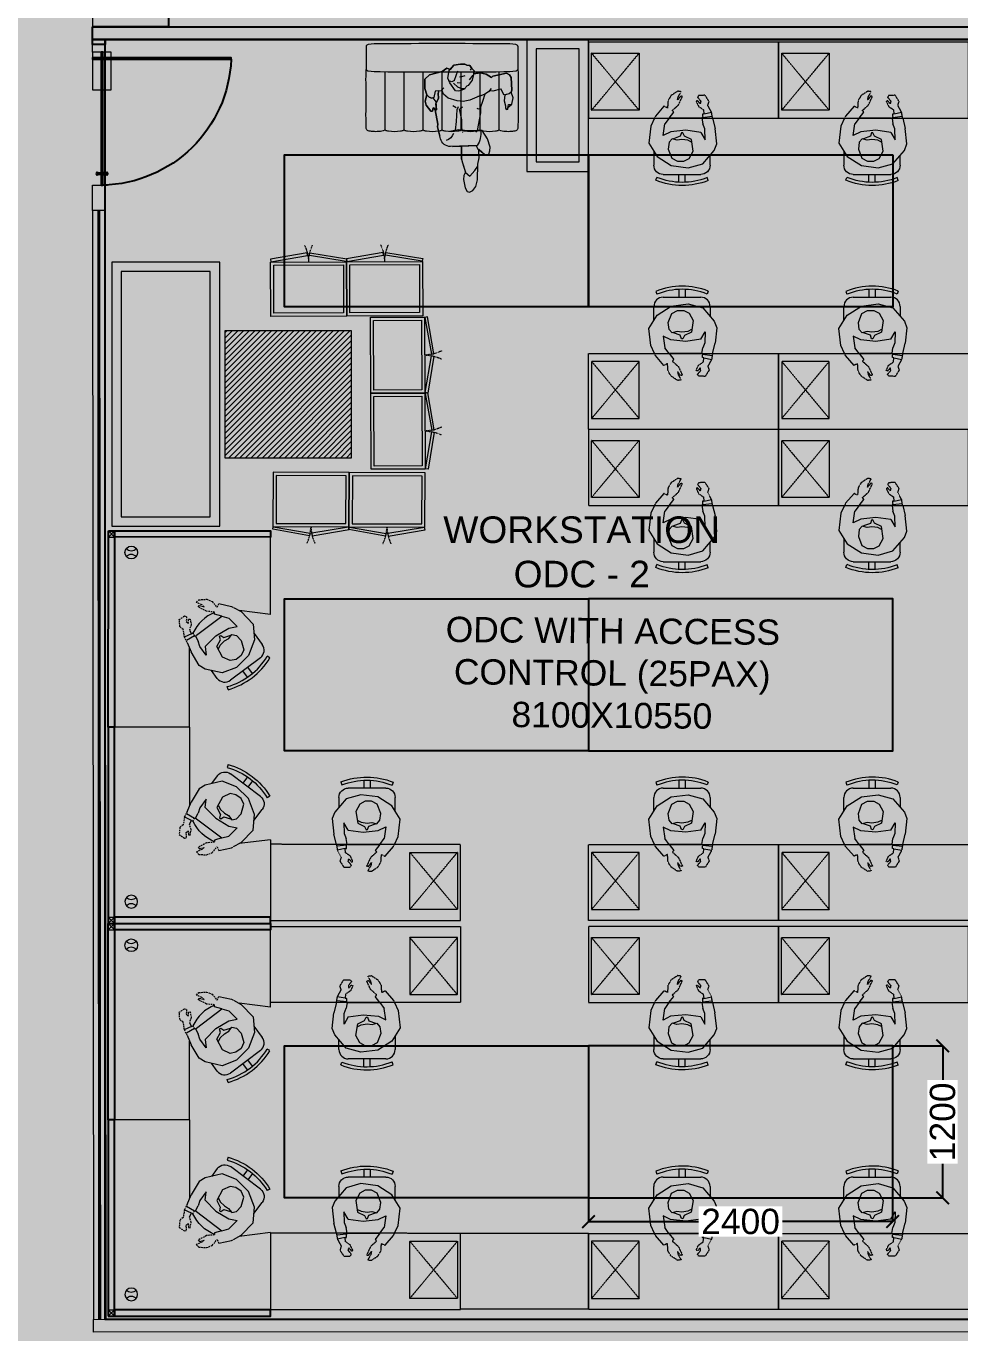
# Model space of a CAD drawing. Header units: millimetres. Extents: x 263321 to 2483465, y 33647 to 614421.
# Drawn here: x 2348828 to 2356198, y 394776 to 405087 of the extents above; entities that cross this region are included whole.
import ezdxf

# ---------------------------------------------------------------- set-up
doc = ezdxf.new("R2010")
doc.units = ezdxf.units.MM
doc.header["$PDMODE"] = 3
for name, pattern in [('( Hidden )', [0.375, 0.25, -0.125]), ('DASHED', [0.75, 0.5, -0.25]), ('HIDDEN', [0.375, 0.25, -0.125])]:
    doc.linetypes.add(name, pattern=pattern)
for name, color, linetype, lineweight in [('A-DOOR-FULL', 40, 'Continuous', 18), ('A-FURN-HUMAN', 252, 'Continuous', 9), ('A-FURN-LOOSE', 24, 'Continuous', 18), ('A-FURN-MODULAR-', 6, 'Continuous', 9), ('A-FURN-MODULAR-CHAIR', 5, 'Continuous', 5), ('A-FURN-MODULAR-PEDESTAL', 253, 'Continuous', 5), ('A-FURN-MODULAR-TABLETOP', 250, 'Continuous', 13), ('A-FURN-TABLE-GROMMET', 7, 'Continuous', 9), ('A-GLASS PARTITION', 5, 'Continuous', 18), ('A-GYPSUM PARTITION', 250, 'Continuous', 35), ('A-PLAN-COLUMN', 3, 'Continuous', 0), ('A-PLAN-RCC-HATCH', 8, 'Continuous', 13), ('AI-FURN', 7, 'Continuous', 20), ('FURNITURE', 30, 'Continuous', 5), ('IN-FURN-LOOSE FURN', 143, 'Continuous', 9), ('SW-PARTITION GYPSUM', 30, 'Continuous', 18), ('TOA-FL-CPT-1', 8, 'Continuous', 5)]:
    doc.layers.add(name, color=color, linetype=linetype, lineweight=lineweight)
for name, color, linetype in [('CEILING TOA', 250, 'Continuous'), ('DOOR', 5, 'Continuous'), ('FLOORING TOA', 7, 'Continuous'), ('I-FUR', 7, 'Continuous'), ('TEXT', 250, 'Continuous')]:
    doc.layers.add(name, color=color, linetype=linetype)
doc.styles.add('ARIAL', font='arial.ttf')
doc.styles.get("Standard").update_dxf_attribs({"font": 'arial.ttf'})
doc.styles.add('TEXT @ 150', font='arial.ttf', dxfattribs={"height": 225})
doc.dimstyles.new('DIM @ 150', dxfattribs={"dimtxt": 225, "dimasz": 100, "dimexe": 1, "dimexo": 0, "dimgap": 0.5, "dimtad": 0, "dimdec": 0, "dimzin": 0, "dimdsep": 46, "dimtxsty": 'TEXT @ 150', "dimblk": 'ARCHTICK', "dimcen": -2, "dimclrd": 8, "dimclre": 8, "dimclrt": 256, "dimadec": 0, "dimazin": 0, "dimtfac": 1, "dimtdec": 0, "dimtofl": 0, "dimtmove": 0, "dimatfit": 3, "dimldrblk": 'OPEN90', "dimfxl": 1, "dimtolj": 1, "dimtzin": 0, "dimlwd": -1, "dimlwe": -1, "dimarcsym": 0})

# ---------------------------------------------------------------- blocks, each defined once
blk = doc.blocks.new('Columns')
at = {"layer": 'A-PLAN-RCC-HATCH'}
h = blk.add_hatch(dxfattribs=at)
h.set_pattern_fill('ANSI31', color=256, scale=250, style=0)
h.set_pattern_definition([(45, (414397.9, -601762.232), (-22.0970869, 22.0970869), [])])
h.paths.add_polyline_path([(-26160, -9463), (-25160, -9463), (-25160, -8463), (-26160, -8463)])
at = {"layer": 'A-PLAN-COLUMN'}
blk.add_lwpolyline([(-26160, -9463), (-25160, -9463), (-25160, -8463), (-26160, -8463)], close=True, dxfattribs=at)
blk = doc.blocks.new('txhvb')
at = {"layer": 'A-FURN-HUMAN', "color": 8, "lineweight": 5}
for p, q in [((549426, -3868, 0), (549538, -3797, 0)), ((549538, -3797, 0), (549670, -3779, 0)), ((549670, -3779, 0), (549787, -3812, 0)), ((549787, -3812, 0), (549877, -3917, 0)), ((549360, -3973, 0), (549426, -3868, 0)), ((549877, -3917, 0), (549897, -3968, 0)), ((549377, -4109, 0), (549360, -3973, 0)), ((549804, -4001, 0), (549803, -4086, 0)), ((549897, -3968, 0), (549883, -4091, 0)), ((549405, -4171, 0), (549377, -4109, 0)), ((549533, -4063, 0), (549473, -4034, 0)), ((549473, -4034, 0), (549486, -4126, 0)), ((549652, -4076, 0), (549533, -4063, 0)), ((549770, -4059, 0), (549652, -4076, 0)), ((549803, -4086, 0), (549787, -4126, 0)), ((549864, -4171, 0), (549883, -4091, 0)), ((549480, -4265, 0), (549413, -4188, 0)), ((549520, -4171, 0), (549486, -4126, 0)), ((549520, -4171, 0), (549557, -4219, 0)), ((549780, -4171, 0), (549787, -4126, 0)), ((549795, -4205, 0), (549783, -4204, 0)), ((549791, -4238, 0), (549795, -4205, 0))]:
    blk.add_line(p, q, dxfattribs=at)
at = {"layer": 'A-FURN-HUMAN', "color": 8, "linetype": '( Hidden )', "lineweight": 5, "ltscale": 2}
for p, q in [((549413, -4188, 0), (549405, -4171, 0)), ((549557, -4219, 0), (549546, -4232, 0)), ((549783, -4204, 0), (549786, -4175, 0)), ((549856, -4217, 0), (549826, -4272, 0)), ((549861, -4186, 0), (549856, -4217, 0)), ((549864, -4171, 0), (549861, -4186, 0)), ((549508, -4251, 0), (549480, -4265, 0)), ((549512, -4310, 0), (549508, -4251, 0)), ((549536, -4350, 0), (549512, -4310, 0)), ((549546, -4232, 0), (549594, -4275, 0)), ((549612, -4346, 0), (549587, -4314, 0)), ((549587, -4314, 0), (549592, -4339, 0)), ((549594, -4275, 0), (549625, -4342, 0)), ((549734, -4305, 0), (549753, -4264, 0)), ((549745, -4310, 0), (549734, -4305, 0)), ((549766, -4285, 0), (549745, -4310, 0)), ((549745, -4336, 0), (549770, -4306, 0)), ((549753, -4264, 0), (549791, -4238, 0)), ((549770, -4306, 0), (549766, -4285, 0)), ((549836, -4303, 0), (549805, -4352, 0)), ((549826, -4272, 0), (549836, -4303, 0)), ((549588, -4384, 0), (549536, -4350, 0)), ((549616, -4380, 0), (549588, -4384, 0)), ((549592, -4339, 0), (549616, -4380, 0)), ((549625, -4342, 0), (549612, -4346, 0)), ((549754, -4350, 0), (549745, -4336, 0)), ((549805, -4352, 0), (549754, -4350, 0))]:
    blk.add_line(p, q, dxfattribs=at)
at = {"layer": 'A-FURN-HUMAN', "color": 8, "linetype": '( Hidden )', "lineweight": 5, "ltscale": 3}
for p, q in [((549780, -4174, 0), (549780, -4170, 0)), ((549786, -4175, 0), (549780, -4174, 0))]:
    blk.add_line(p, q, dxfattribs=at)
at = {"layer": 'A-FURN-HUMAN', "color": 8, "lineweight": 5, "elevation": 0}
for points in [[(549696, -3982), (549668, -3997), (549621, -4003), (549583, -3998), (549544, -4008), (549520, -3981), (549514, -3927), (549541, -3855), (549586, -3831), (549636, -3831), (549679, -3853), (549710, -3911), (549696, -4004), (549641, -4030), (549629, -4056), (549619, -4055), (549609, -4028), (549555, -4009)], [(549770, -4059), (549804, -4001)], [(549785, -4177), (549859, -4186)], [(549795, -4205), (549858, -4218)]]:
    blk.add_lwpolyline(points, dxfattribs=at)
at = {"layer": 'A-FURN-MODULAR-CHAIR', "color": 8, "lineweight": 15}
for p, q in [((549400, -3910, 0), (549400, -3801, 0)), ((549474, -3727, 0), (549770, -3727, 0)), ((549844, -3801, 0), (549844, -3878, 0))]:
    blk.add_line(p, q, dxfattribs=at)
at = {"layer": 'A-FURN-MODULAR-CHAIR', "color": 8, "lineweight": 15, "elevation": 0}
for points in [[(549415, -3681), (549424, -3704)], [(549597, -3664), (549597, -3727)], [(549647, -3664), (549647, -3727)], [(549829, -3679), (549820, -3702)]]:
    blk.add_lwpolyline(points, dxfattribs=at)
blk.add_lwpolyline([(549780, -4170, -0.034638), (549770, -4171), (549520, -4171)], format="xyb", dxfattribs=at)
at = {"layer": 'A-FURN-MODULAR-CHAIR', "color": 8, "lineweight": 15}
for centre, radius, start, end in [((549625, -4197, 0), 557, 68.458, 112.0994), ((549625, -4197, 0), 532, 68.4839, 112.0994), ((549474, -3801, 0), 74, 90.0001, 180.0001), ((549770, -3801, 0), 74, 0.0001, 90.0001)]:
    blk.add_arc(centre, radius, start, end, dxfattribs=at)
at = {"layer": 'A-FURN-MODULAR-PEDESTAL', "color": 20, "linetype": 'HIDDEN', "lineweight": 5, "ltscale": 5}
for p, q in [((549284, -4234), (548909, -4684)), ((548909, -4234), (549284, -4684))]:
    blk.add_line(p, q, dxfattribs=at)
for points in [[(548884, -4171), (550384, -4171), (550384, -4771), (548884, -4771)], [(549284, -4234), (548909, -4234), (548909, -4684), (549284, -4684)]]:
    blk.add_lwpolyline(points, close=True, dxfattribs=at)
blk = doc.blocks.new('Human Figure')
at = {"layer": 'A-FURN-HUMAN', "lineweight": 5}
for p, q in [((4611.71, 5776.63, 0), (4616.22, 5779.49)), ((4611.71, 5776.63, 0), (4616.22, 5779.49)), ((4616.22, 5779.49), (4621.49, 5780.21, 0)), ((4616.22, 5779.49), (4621.49, 5780.21, 0)), ((4621.49, 5780.21, 0), (4626.18, 5778.89, 0)), ((4621.49, 5780.21, 0), (4626.18, 5778.89, 0)), ((4626.18, 5778.89, 0), (4629.77, 5774.69, 0)), ((4626.18, 5778.89, 0), (4629.77, 5774.69, 0)), ((4609.08, 5772.43, 0), (4611.71, 5776.63, 0)), ((4609.08, 5772.43, 0), (4611.71, 5776.63, 0)), ((4629.77, 5774.69, 0), (4630.56, 5772.63, 0)), ((4629.77, 5774.69, 0), (4630.56, 5772.63, 0)), ((4609.78, 5766.99, 0), (4609.08, 5772.43, 0)), ((4609.78, 5766.99, 0), (4609.08, 5772.43, 0)), ((4626.86, 5771.32, 0), (4626.81, 5767.94)), ((4626.86, 5771.32, 0), (4626.81, 5767.94)), ((4630.56, 5772.63, 0), (4630.01, 5767.72, 0)), ((4630.56, 5772.63, 0), (4630.01, 5767.72, 0)), ((4610.91, 5764.54), (4609.78, 5766.99, 0)), ((4610.91, 5764.54), (4609.78, 5766.99, 0)), ((4616.02, 5768.83), (4613.59, 5769.99, 0)), ((4613.59, 5769.99, 0), (4614.12, 5766.32, 0)), ((4616.02, 5768.83), (4613.59, 5769.99, 0)), ((4613.59, 5769.99, 0), (4614.12, 5766.32, 0)), ((4615.48, 5764.54), (4614.12, 5766.32, 0)), ((4615.48, 5764.54), (4614.12, 5766.32, 0)), ((4620.77, 5768.32, 0), (4616.02, 5768.83)), ((4620.77, 5768.32, 0), (4616.02, 5768.83)), ((4625.5, 5769.01, 0), (4620.77, 5768.32, 0)), ((4625.5, 5769.01, 0), (4620.77, 5768.32, 0)), ((4625.89, 5764.54), (4626.19, 5766.32, 0)), ((4625.89, 5764.54), (4626.19, 5766.32, 0)), ((4626.81, 5767.94), (4626.19, 5766.32, 0)), ((4626.81, 5767.94), (4626.19, 5766.32, 0)), ((4629.26, 5764.54), (4630.01, 5767.72, 0)), ((4629.26, 5764.54), (4630.01, 5767.72, 0)), ((4613.88, 5760.76, 0), (4611.23, 5763.85, 0)), ((4613.88, 5760.76, 0), (4611.23, 5763.85, 0)), ((4615.48, 5764.54), (4616.97, 5762.59)), ((4615.48, 5764.54), (4616.97, 5762.59)), ((4626.5, 5763.17, 0), (4626.01, 5763.22, 0)), ((4626.5, 5763.17, 0), (4626.01, 5763.22, 0)), ((4626.32, 5761.85, 0), (4626.5, 5763.17, 0)), ((4626.32, 5761.85, 0), (4626.5, 5763.17, 0))]:
    blk.add_line(p, q, dxfattribs=at)
at = {"layer": 'A-FURN-HUMAN', "linetype": '( Hidden )', "lineweight": 5, "ltscale": 2}
for p, q in [((4611.23, 5763.85, 0), (4610.91, 5764.54, 0)), ((4611.23, 5763.85, 0), (4610.91, 5764.54, 0)), ((4616.97, 5762.59), (4616.53, 5762.09)), ((4616.97, 5762.59), (4616.53, 5762.09)), ((4616.53, 5762.09), (4618.44, 5760.37, 0)), ((4616.53, 5762.09), (4618.44, 5760.37, 0)), ((4624.81, 5760.79, 0), (4626.32, 5761.85, 0)), ((4624.81, 5760.79, 0), (4626.32, 5761.85, 0)), ((4626.01, 5763.22, 0), (4626.14, 5764.36, 0)), ((4626.01, 5763.22, 0), (4626.14, 5764.36, 0)), ((4628.92, 5762.69, 0), (4627.75, 5760.5, 0)), ((4628.92, 5762.69, 0), (4627.75, 5760.5, 0)), ((4629.12, 5763.93, 0), (4628.92, 5762.69, 0)), ((4629.12, 5763.93, 0), (4628.92, 5762.69, 0)), ((4629.26, 5764.54, 0), (4629.12, 5763.93, 0)), ((4629.26, 5764.54, 0), (4629.12, 5763.93, 0)), ((4615.02, 5761.34, 0), (4613.88, 5760.76, 0)), ((4615.02, 5761.34, 0), (4613.88, 5760.76, 0)), ((4615.16, 5758.98, 0), (4615.02, 5761.34, 0)), ((4615.16, 5758.98, 0), (4615.02, 5761.34, 0)), ((4616.12, 5757.36), (4615.16, 5758.98, 0)), ((4616.12, 5757.36), (4615.16, 5758.98, 0)), ((4619.17, 5757.51, 0), (4618.16, 5758.8, 0)), ((4618.16, 5758.8, 0), (4618.39, 5757.81, 0)), ((4619.17, 5757.51, 0), (4618.16, 5758.8, 0)), ((4618.16, 5758.8, 0), (4618.39, 5757.81, 0)), ((4618.39, 5757.81, 0), (4619.31, 5756.18, 0)), ((4618.39, 5757.81, 0), (4619.31, 5756.18, 0)), ((4618.44, 5760.37, 0), (4619.69, 5757.7, 0)), ((4618.44, 5760.37, 0), (4619.69, 5757.7, 0)), ((4619.69, 5757.7, 0), (4619.17, 5757.51, 0)), ((4619.69, 5757.7, 0), (4619.17, 5757.51, 0)), ((4624.06, 5759.18, 0), (4624.81, 5760.79, 0)), ((4624.06, 5759.18, 0), (4624.81, 5760.79, 0)), ((4624.51, 5758.96, 0), (4624.06, 5759.18, 0)), ((4624.51, 5758.96, 0), (4624.06, 5759.18, 0)), ((4624.5, 5757.93, 0), (4625.51, 5759.11, 0)), ((4624.5, 5757.93, 0), (4625.51, 5759.11, 0)), ((4624.87, 5757.37, 0), (4624.5, 5757.93, 0)), ((4624.87, 5757.37, 0), (4624.5, 5757.93, 0)), ((4625.32, 5759.95, 0), (4624.51, 5758.96, 0)), ((4625.32, 5759.95, 0), (4624.51, 5758.96, 0)), ((4625.51, 5759.11, 0), (4625.32, 5759.95, 0)), ((4625.51, 5759.11, 0), (4625.32, 5759.95, 0)), ((4628.12, 5759.23, 0), (4626.89, 5757.28, 0)), ((4628.12, 5759.23, 0), (4626.89, 5757.28, 0)), ((4627.75, 5760.5, 0), (4628.12, 5759.23, 0)), ((4627.75, 5760.5, 0), (4628.12, 5759.23, 0)), ((4618.19, 5756, 0), (4616.12, 5757.36)), ((4618.19, 5756, 0), (4616.12, 5757.36)), ((4619.31, 5756.18, 0), (4618.19, 5756, 0)), ((4619.31, 5756.18, 0), (4618.19, 5756, 0)), ((4626.89, 5757.28, 0), (4624.87, 5757.37, 0)), ((4626.89, 5757.28, 0), (4624.87, 5757.37, 0))]:
    blk.add_line(p, q, dxfattribs=at)
at = {"layer": 'A-FURN-HUMAN', "linetype": '( Hidden )', "lineweight": 5, "ltscale": 3}
for p, q in [((4625.9, 5764.39, 0), (4625.89, 5764.57, 0)), ((4625.9, 5764.39, 0), (4625.89, 5764.57, 0)), ((4626.14, 5764.36, 0), (4625.9, 5764.39, 0)), ((4626.14, 5764.36, 0), (4625.9, 5764.39, 0))]:
    blk.add_line(p, q, dxfattribs=at)
at = {"layer": 'A-FURN-HUMAN', "lineweight": 5, "elevation": 0}
for points in [[(4622.54, 5772.08), (4621.4, 5771.49), (4619.55, 5771.23), (4618.01, 5771.43), (4616.44, 5771.03), (4615.47, 5772.11), (4615.23, 5774.3), (4616.32, 5777.18), (4618.11, 5778.11), (4620.14, 5778.11), (4621.85, 5777.26), (4623.09, 5774.92), (4622.55, 5771.19), (4620.35, 5770.17), (4619.86, 5769.12), (4619.43, 5769.17), (4619.04, 5770.23), (4616.9, 5771)], [(4622.54, 5772.08), (4621.4, 5771.49), (4619.55, 5771.23), (4618.01, 5771.43), (4616.44, 5771.03), (4615.47, 5772.11), (4615.23, 5774.3), (4616.32, 5777.18), (4618.11, 5778.11), (4620.14, 5778.11), (4621.85, 5777.26), (4623.09, 5774.92), (4622.55, 5771.19), (4620.35, 5770.17), (4619.86, 5769.12), (4619.43, 5769.17), (4619.04, 5770.23), (4616.9, 5771)], [(4625.5, 5769.01), (4626.86, 5771.32)], [(4625.5, 5769.01), (4626.86, 5771.32)], [(4626.09, 5764.27), (4629.04, 5763.91)], [(4626.09, 5764.27), (4629.04, 5763.91)], [(4626.5, 5763.17), (4629.02, 5762.63)], [(4626.5, 5763.17), (4629.02, 5762.63)]]:
    blk.add_lwpolyline(points, dxfattribs=at)
at = {"layer": 'A-FURN-MODULAR-CHAIR', "color": 18, "lineweight": 15, "true_color": 0x000000}
for p, q in [((4610.68, 5774.98, 0), (4610.68, 5779.34, 0)), ((4613.64, 5782.3, 0), (4625.48, 5782.3, 0)), ((4628.44, 5779.34, 0), (4628.44, 5776.24, 0))]:
    blk.add_line(p, q, dxfattribs=at)
at = {"layer": 'A-FURN-MODULAR-CHAIR', "lineweight": 15}
for p, q in [((4610.68, 5774.98, 0), (4610.68, 5779.34, 0)), ((4613.64, 5782.3, 0), (4625.48, 5782.3, 0)), ((4628.44, 5779.34, 0), (4628.44, 5776.24, 0))]:
    blk.add_line(p, q, dxfattribs=at)
at = {"layer": 'A-FURN-MODULAR-CHAIR', "color": 18, "lineweight": 15, "true_color": 0x000000, "elevation": 0}
for points in [[(4611.29, 5784.13), (4611.67, 5783.22)], [(4618.58, 5784.79), (4618.58, 5782.3)], [(4620.56, 5784.79), (4620.56, 5782.3)], [(4627.86, 5784.22), (4627.49, 5783.3)]]:
    blk.add_lwpolyline(points, dxfattribs=at)
at = {"layer": 'A-FURN-MODULAR-CHAIR', "lineweight": 15, "elevation": 0}
for points in [[(4611.29, 5784.13), (4611.67, 5783.22)], [(4618.58, 5784.79), (4618.58, 5782.3)], [(4620.56, 5784.79), (4620.56, 5782.3)], [(4627.86, 5784.22), (4627.49, 5783.3)]]:
    blk.add_lwpolyline(points, dxfattribs=at)
at = {"layer": 'A-FURN-MODULAR-CHAIR', "color": 18, "lineweight": 15, "true_color": 0x000000, "elevation": 0}
blk.add_lwpolyline([(4625.89, 5764.57, -0.034638), (4625.48, 5764.54), (4615.48, 5764.54)], format="xyb", dxfattribs=at)
at = {"layer": 'A-FURN-MODULAR-CHAIR', "lineweight": 15, "elevation": 0}
blk.add_lwpolyline([(4625.89, 5764.57, -0.034638), (4625.48, 5764.54), (4615.48, 5764.54)], format="xyb", dxfattribs=at)
at = {"layer": 'A-FURN-MODULAR-CHAIR', "color": 18, "lineweight": 15, "true_color": 0x000000}
for centre, radius, start, end in [((4619.68, 5763.49, 0), 22.29, 68.458, 112.0994), ((4619.68, 5763.49, 0), 21.3, 68.4839, 112.0994), ((4613.64, 5779.34, 0), 2.96, 90.0001, 180.0001), ((4625.48, 5779.34, 0), 2.96, 0.0001, 90.0001)]:
    blk.add_arc(centre, radius, start, end, dxfattribs=at)
at = {"layer": 'A-FURN-MODULAR-CHAIR', "lineweight": 15}
for centre, radius, start, end in [((4619.68, 5763.49, 0), 22.29, 68.458, 112.0994), ((4619.68, 5763.49, 0), 21.3, 68.4839, 112.0994), ((4613.64, 5779.34, 0), 2.96, 90.0001, 180.0001), ((4625.48, 5779.34, 0), 2.96, 0.0001, 90.0001)]:
    blk.add_arc(centre, radius, start, end, dxfattribs=at)
blk = doc.blocks.new('TABLE 4')
at = {"layer": 'A-FURN-MODULAR-TABLETOP', "lineweight": 20}
for p, q in [((4316.7, 5099.04), (4292.29, 5099.04)), ((4292.3, 5099.04), (4292.3, 5050.83)), ((4316.7, 5099.04), (4315.5, 5089.15)), ((4292.3, 5095.23), (4292.3, 5069.72)), ((4352.29, 5073.53), (4327.43, 5073.53)), ((4352.29, 5073.53), (4352.29, 5049.83)), ((4352.29, 5049.83), (4292.3, 5049.83))]:
    blk.add_line(p, q, dxfattribs=at)
at = {"layer": 'A-FURN-MODULAR-TABLETOP', "color": 8, "lineweight": 20}
for p, q in [((4290.31, 5047.85), (4292.3, 5049.83)), ((4290.31, 5049.83), (4292.3, 5047.85))]:
    blk.add_line(p, q, dxfattribs=at)
at = {"layer": 'A-FURN-MODULAR-TABLETOP', "color": 8, "lineweight": 25}
for points in [[(4292.29, 5049.83), (4290.3, 5049.83), (4290.31, 5099.04), (4292.3, 5099.04)], [(4290.31, 5047.85), (4290.31, 5049.83), (4352.29, 5049.83), (4352.29, 5047.85)]]:
    blk.add_lwpolyline(points, close=True, dxfattribs=at)
at = {"layer": 'A-FURN-MODULAR-TABLETOP', "color": 8, "lineweight": 20}
blk.add_lwpolyline([(4292.3, 5047.85), (4292.3, 5049.83), (4290.3, 5049.83), (4290.3, 5047.85)], close=True, dxfattribs=at)
at = {"layer": 'A-FURN-MODULAR-TABLETOP', "lineweight": 20}
blk.add_arc((4327.8, 5086.09), 12.6, 201.7818, 245.9588, dxfattribs=at)
at = {"layer": 'A-FURN-TABLE-GROMMET', "lineweight": 20}
blk.add_circle((4297.19, 5055.1), 2.01, dxfattribs=at)
for centre, start, end in [((4294.62, 5055.1), 309.7729, 50.2271), ((4299.81, 5055.1), 130.7333, 229.2667)]:
    blk.add_arc(centre, 2.01, start, end, dxfattribs=at)
at = {"layer": 'A-FURN-MODULAR-TABLETOP', "color": 161, "linetype": 'ByBlock', "rotation": 306.9309364607204}
blk.add_blockref('Human Figure', (-3063.86, 5309.53, 0), dxfattribs=at)
blk = doc.blocks.new('FURNITURE - STORAGE - 600 X 4501')
at = {"layer": 'AI-FURN'}
for points in [[(600, 0), (0, 0), (0, -428), (600, -428)], [(1200, 0), (600, 0), (600, -428), (1200, -428)], [(575, -25), (25, -25), (25, -403), (575, -403)], [(1175, -25), (625, -25), (625, -403), (1175, -403)]]:
    blk.add_lwpolyline(points, close=True, dxfattribs=at)
at = {"layer": 'AI-FURN', "color": 24}
for points in [[(3, -430), (293, -480), (290, -500), (-1, -450)], [(597, -430), (307, -480), (310, -500), (601, -450)], [(603, -430), (893, -480), (890, -500), (599, -450)], [(1197, -430), (907, -480), (910, -500), (1201, -450)]]:
    blk.add_lwpolyline(points, close=True, dxfattribs=at)
at = {"layer": 'AI-FURN', "color": 8, "linetype": 'HIDDEN', "ltscale": 0.1}
for centre, start, end in [((0, -428), 333.908, 0), ((600, -428), 180, 206.092), ((600, -428), 333.908, 0), ((1200, -428), 180, 206.092)]:
    blk.add_arc(centre, 299, start, end, dxfattribs=at)
blk = doc.blocks.new('A$C0CB47DFD')
for p, q in [((53, 164.3), (36.9, 102.1)), ((74.6, 187.8), (53, 164.3)), ((120.8, 188), (74.6, 187.8)), ((152, 177.2), (120.8, 188)), ((131.2, 106.4), (133.1, 135.7)), ((133.1, 135.7), (165.2, 143.6)), ((183.6, 185.1), (152, 177.2)), ((152, 177.2), (163.9, 165.9)), ((163.9, 165.9), (167.5, 152.4)), ((167.5, 152.4), (165.2, 143.6)), ((166.4, 147.2), (186.7, 133.6)), ((167.6, 119.3), (196.9, 132.5)), ((202.4, 181.4), (183.6, 185.1)), ((186.7, 133.6), (225.2, 129.3)), ((231.8, 158.4), (202.4, 181.4)), ((215.4, 146.8), (231.8, 149.5)), ((218, 140.7), (215.4, 146.8)), ((226.7, 136.8), (218, 140.7)), ((225.2, 129.3), (226.7, 136.8)), ((226.5, 135.6), (297.1, 123.6)), ((231.8, 149.5), (231.8, 158.4)), ((30.8, 67), (4.9, 44.5)), ((36.9, 102.1), (19.5, 78.6)), ((19.5, 78.6), (25.8, 62.6)), ((69.4, 73.7), (30.8, 67)), ((92.2, 63.4), (69.4, 73.7)), ((116.7, 93.7), (131.2, 106.4)), ((147.7, 95.7), (126.4, 104.1)), ((132, 118.4), (145.9, 121.1)), ((145.9, 121.1), (167.6, 119.3)), ((167.4, 71.3), (147.7, 95.7)), ((181.3, 28.1), (167.4, 71.3)), ((297.1, 123.6), (310.4, 124.6)), ((310.4, 124.6), (356.7, 113.2)), ((324.1, 19.3), (332.5, 65.9)), ((4.9, 44.5), (-0.8, 10.6)), ((-0.8, 10.6), (0.8, -10.6)), ((79.6, 40.3), (33.3, 24.7)), ((57.4, -10.8), (62.5, 5.7)), ((62.5, 5.7), (64.4, 16.2)), ((80.3, 40), (86.8, 54.5)), ((86.8, 54.5), (84.8, 64.2)), ((93.7, 6.7), (91.8, 26.7)), ((131.2, 36), (92.2, 63.4)), ((114, 24), (93.8, 46.2)), ((122, 4.7), (114, 24)), ((122.2, -11.9), (122, 4.7)), ((123.2, -8), (130.5, 6.9)), ((130.5, 6.9), (134.3, 21.1)), ((134.3, 21.1), (131.2, 36)), ((185.1, -2), (181.3, 28.1)), ((204.4, 49.4), (214, 32.2)), ((223.7, 26.9), (209.6, 21.4)), ((220.1, 12.4), (211.1, 1.5)), ((220.9, 17.1), (274.7, 6.4)), ((283.1, 30.5), (223.7, 26.9)), ((274, 6.4), (310.8, 6.6)), ((327.1, 36.1), (283.1, 30.5)), ((310.8, 6.6), (326.3, 3.7)), ((330.1, -23), (324.1, 19.3)), ((336.4, 1.8), (338.1, -0.6)), ((406.8, 50.1), (403.1, -70.8)), ((469.5, 5.3), (405.5, 6.2)), ((469.5, 5.3), (488.5, 0.4)), ((488.5, 0.4), (536.7, -14.4)), ((0.8, -10.6), (5.1, -20.6)), ((5.1, -20.6), (6.7, -34.6)), ((6.7, -34.6), (21, -45.7)), ((19.7, -42.9), (30, -37.2)), ((21, -45.7), (32.5, -57.1)), ((32.5, -57.1), (51.6, -53.9)), ((43.6, -86.3), (47.9, -54.5)), ((51.6, -53.9), (78.4, -47.6)), ((77.1, -33.1), (54.8, -52.2)), ((78.4, -47.6), (105.4, -27.6)), ((105.4, -27.6), (108.7, -18)), ((108, -22.6), (123.2, -8)), ((158.3, -81.8), (178.4, -36)), ((178.4, -36), (185.1, -2)), ((327.5, -96.8), (330.1, -23)), ((525.6, -59.4), (504, -74.1)), ((554.7, -35.5), (525.6, -59.4)), ((535, -13.9), (550.1, -5.5)), ((536.7, -14.4), (554.7, -35.5)), ((550.1, -5.5), (571, -3.9)), ((571, -3.9), (612.5, -12.7)), ((625.8, -50.5), (605.5, -64.9)), ((612.5, -12.7), (629.7, -22.3)), ((633.6, -32.9), (625.8, -50.5)), ((629.7, -22.3), (633.6, -32.9)), ((50, -116.2), (43.6, -86.3)), ((65.4, -142.5), (50, -116.2)), ((120.5, -141), (136.5, -128)), ((136.5, -128), (147.8, -108.9)), ((183.4, -98.9), (146.6, -110.9)), ((147.8, -108.9), (156.4, -89.4)), ((156.4, -89.4), (159.2, -74.3)), ((210.6, -89.5), (183.4, -98.9)), ((240.4, -89), (210.6, -89.5)), ((219, -88.8), (222.3, -77.6)), ((222.3, -77.6), (219.7, -71.4)), ((327.6, -73.2), (240.4, -89)), ((368.8, -122.9), (327.5, -96.8)), ((346.6, -108.5), (327.5, -96.8)), ((336.9, -65.7), (327.6, -73.2)), ((410.5, -135.9), (368.8, -122.9)), ((403.2, -67.3), (418.2, -75.5)), ((418.2, -75.5), (446.6, -109.1)), ((430.1, -79.8), (421.1, -79)), ((464.2, -81), (430.1, -79.8)), ((448.8, -122.4), (444.5, -129.4)), ((446.6, -109.1), (448.8, -122.4)), ((495.2, -74.3), (464.2, -81)), ((44.7, -216.6), (60, -149.5)), ((60, -149.5), (65.4, -142.5)), ((152.7, -204.8), (122.2, -188.5)), ((123.3, -187.4), (133.7, -149.4)), ((133.7, -149.4), (131.8, -131.8)), ((428.8, -134.6), (410.5, -135.9)), ((444.5, -129.4), (428.8, -134.6)), ((52.8, -231.4), (44.7, -216.6)), ((65.9, -239), (52.8, -231.4)), ((128, -243), (65.9, -239)), ((138.7, -239.8), (128, -243)), ((166.9, -250.2), (138.3, -239.6)), ((139.1, -238.7), (147, -229.3)), ((147, -229.3), (152.7, -204.8)), ((151.8, -208.9), (181.6, -205.3)), ((197.3, -242.6), (166.9, -250.2)), ((181.6, -205.3), (205.8, -211.4)), ((213.8, -224.1), (197.3, -242.6)), ((219.9, -222.9), (199.2, -227.1)), ((199.2, -227.1), (200.2, -239.4)), ((205.8, -211.4), (219.9, -211.1)), ((219.9, -211.1), (223.8, -219.5)), ((219.9, -222.9), (223.8, -219.5))]:
    blk.add_line(p, q)
for points in [[(223.8, -219.5), (219.9, -222.9), (213.8, -224.1), (197.3, -242.6), (166.9, -250.2), (138.7, -239.8), (138.1, -240), (128, -243), (65.9, -239), (52.8, -231.4), (44.7, -216.6), (60, -149.5), (65.4, -142.5), (50, -116.2), (43.6, -86.3), (47.9, -54.5), (32.5, -57.1), (21, -45.7), (6.7, -34.6), (5.1, -20.6), (0.8, -10.6), (-0.8, 10.6), (4.9, 44.5), (25.8, 62.6), (19.5, 78.6), (36.9, 102.1), (53, 164.3), (74.6, 187.8), (120.8, 188), (152, 177.2), (183.6, 185.1), (202.4, 181.4), (231.8, 158.4), (231.8, 149.5), (215.4, 146.8), (218, 140.7), (226.7, 136.8), (226.5, 135.6), (297.1, 123.6), (310.4, 124.6), (356.7, 113.2)], [(155.5, 173.9), (155.5, 173.9)], [(406.8, 50.1), (405.5, 6.2), (469.5, 5.3), (488.5, 0.4), (535, -13.9), (550.1, -5.5), (571, -3.9), (612.5, -12.7), (629.7, -22.3), (633.6, -32.9), (625.8, -50.5), (605.5, -64.9), (571.5, -72.9), (495.2, -74.3), (464.2, -81), (430.1, -79.8), (421.1, -79), (446.6, -109.1), (448.8, -122.4), (444.5, -129.4), (428.8, -134.6), (410.5, -135.9), (368.8, -122.9), (327.5, -96.8), (328.3, -73.1), (327.6, -73.2), (328.4, -72.7), (327.8, -88.3)], [(605.5, -64.9), (571.5, -72.9), (495.2, -74.3)]]:
    blk.add_lwpolyline(points)
blk.add_lwpolyline([(403.1, -70.8), (407.2, 60.1, 0.354034), (369.1, 110.2), (310.4, 124.6), (297.1, 123.6), (226.5, 135.6), (225.2, 129.3), (196.9, 132.5), (167.6, 119.3), (145.9, 121.1), (132, 118.4), (133.1, 135.7), (165.2, 143.6), (167.5, 152.4), (163.9, 165.9), (152, 177.2), (120.8, 188), (74.6, 187.8), (53, 164.3), (36.9, 102.1), (19.5, 78.6), (25.8, 62.6), (4.9, 44.5), (-0.8, 10.6), (0.8, -10.6), (5.1, -20.6), (6.7, -34.6), (21, -45.7), (32.5, -57.1), (47.9, -54.5), (43.6, -86.3), (50, -116.2), (65.4, -142.5), (60, -149.5), (44.7, -216.6), (52.8, -231.4), (65.9, -239), (128, -243), (138.1, -240), (138.3, -239.6), (147, -229.3), (151.8, -208.9), (181.6, -205.3), (205.8, -211.4), (219.9, -211.1), (223.8, -219.5)], format="xyb")
for centre, major_axis, start_param, end_param in [((329.7, 93.4), (24.7, 42.5), 3.948917, 4.999081), ((344, 12.8), (-51.5, -88.5), 0.368601, 1.142718)]:
    blk.add_ellipse(centre, major_axis=major_axis, ratio=1, start_param=start_param, end_param=end_param)
blk = doc.blocks.new('hab')
at = {"color": 0}
for points in [[(488, -221, 0.047853), (583, -215, 0.311177), (600, -200), (600, -24, 0.311177), (583, -8, 0.047853), (488, -2, 0.004072), (-488, -2, 0.047853), (-583, -8, 0.311177), (-600, -24), (-600, -200, 0.311177), (-583, -215, 0.047853), (-488, -221, 0.004072), (488, -221)], [(599, -203, -0.011065), (600, -310), (600, -423), (600, -536, -0.013812), (598, -670, -0.259835), (583, -687, -0.067217), (546, -694, -0.036261), (499, -694, -0.08497), (452, -684), (447, -684, -0.088696), (422, -692, -0.06856), (328, -692, -0.088465), (303, -684), (300, -684), (297, -684, -0.088696), (272, -692, -0.06856), (178, -692, -0.085519), (153, -684), (150, -684), (148, -684, -0.088696), (123, -692, -0.06856), (28, -692, -0.088731), (3, -684), (0, -684), (-3, -684, -0.088731), (-28, -692, -0.06856), (-123, -692, -0.088696), (-148, -684), (-150, -684), (-153, -684, -0.085519), (-178, -692, -0.06856), (-272, -692, -0.088696), (-297, -684), (-300, -684), (-303, -684, -0.088465), (-328, -692, -0.06856), (-422, -692, -0.088696), (-447, -684), (-452, -684, -0.08497), (-499, -694, -0.036261), (-546, -694, -0.067217), (-583, -687, -0.259835), (-598, -670, -0.013812), (-600, -536), (-600, -423), (-600, -310, -0.011065), (-599, -203)]]:
    blk.add_lwpolyline(points, format="xyb", dxfattribs=at)
for points in [[(-450, -684), (-450, -423), (-450, -222)], [(-300, -684), (-300, -423), (-300, -223)], [(-150, -684), (-150, -423), (-150, -223)], [(0, -684), (0, -423), (0, -223)], [(150, -684), (150, -423), (150, -223)], [(300, -684), (300, -423), (300, -223)], [(450, -684), (450, -423), (450, -222)]]:
    blk.add_lwpolyline(points, dxfattribs=at)
blk = doc.blocks.new('door-3f-01')
at = {"layer": 'A-FURN-MODULAR-', "color": 252, "linetype": 'DASHED', "ltscale": 120, "true_color": 0x939598}
blk.add_lwpolyline([(0, 0), (-10.2, 0), (-10.2, 5.08), (0, 5.08), (0, 0)], dxfattribs=at)
at = {"layer": 'A-GLASS PARTITION', "color": 5}
blk.add_line((-36, 0), (-36, 4), dxfattribs=at)
at = {"layer": 'DOOR', "elevation": 0}
blk.add_lwpolyline([(-1.95, 37.5), (-1.55, 37.5), (-1.55, 0), (-1.95, 0)], close=True, dxfattribs=at)
at = {"layer": 'DOOR'}
for points in [[(-32.64, 3.74), (-32.64, 2.74), (-33.14, 2.74), (-33.14, 3.74)], [(-32.64, 1.34), (-32.64, 2.34), (-33.14, 2.34), (-33.14, 1.34)]]:
    blk.add_lwpolyline(points, dxfattribs=at)
blk.add_lwpolyline([(-36, 2.34), (-36, 2.74), (0, 2.74), (0, 2.34)], close=True, dxfattribs=at)
for centre in [(-32.89, 3.86), (-32.89, 1.22)]:
    blk.add_circle(centre, 0.278, dxfattribs=at)
at = {"layer": 'DOOR', "color": 252, "true_color": 0x939598}
blk.add_arc((-0.52, 2.04, 0), 35.48, 92.2973, 178.8766, dxfattribs=at)
blk = doc.blocks.new('_ArchTick')
at = {"color": 0, "linetype": 'ByBlock', "const_width": 0.15}
blk.add_lwpolyline([(-0.5, -0.5), (0.5, 0.5)], dxfattribs=at)
blk = doc.blocks.new('*D574')
at = {"layer": 'Defpoints', "color": 0, "transparency": 16777216}
for p in [(2353267, 395841, 0), (2355667, 395841, 0), (2353267, 395654)]:
    blk.add_point(p, dxfattribs=at)
at = {"layer": 'TEXT', "color": 8, "transparency": 16777216}
for p, q in [((2353267, 395841), (2353267, 395653)), ((2355667, 395841), (2355667, 395653)), ((2353267, 395654), (2354167, 395654)), ((2355667, 395654), (2354768, 395654))]:
    blk.add_line(p, q, dxfattribs=at)
at = {"layer": 'TEXT', "color": 8, "transparency": 16777216, "xscale": 100, "yscale": 100, "zscale": 100, "rotation": 180}
blk.add_blockref('_ArchTick', (2353267, 395654), dxfattribs=at)
at = {"layer": 'TEXT', "color": 8, "transparency": 16777216, "xscale": 100, "yscale": 100, "zscale": 100}
blk.add_blockref('_ArchTick', (2355667, 395654), dxfattribs=at)
at = {"layer": 'TEXT', "transparency": 16777216, "insert": (2354467, 395654), "char_height": 200, "attachment_point": 5, "bg_fill": 3, "box_fill_scale": 1.1, "bg_fill_color": 256, "bg_fill_true_color": 13158600, "bg_fill_transparency": 0}
blk.add_mtext('\\A1;2400', dxfattribs=at)
blk = doc.blocks.new('_Open90')
at = {"color": 0, "linetype": 'ByBlock'}
for p, q in [((0, 0), (-1, 0)), ((-0.5, 0.5), (0, 0)), ((0, 0), (-0.5, -0.5))]:
    blk.add_line(p, q, dxfattribs=at)
blk = doc.blocks.new('*D575')
at = {"layer": 'Defpoints', "color": 0, "transparency": 16777216}
for p in [(2355667, 397041, 0), (2356062, 397041), (2355667, 395841, 0)]:
    blk.add_point(p, dxfattribs=at)
at = {"layer": 'TEXT', "color": 8, "transparency": 16777216}
for p, q in [((2355667, 397041), (2356063, 397041)), ((2356062, 397041), (2356062, 396731)), ((2356062, 395841), (2356062, 396152)), ((2355667, 395841), (2356063, 395841))]:
    blk.add_line(p, q, dxfattribs=at)
at = {"layer": 'TEXT', "color": 8, "transparency": 16777216, "xscale": 100, "yscale": 100, "zscale": 100}
for p, rotation in [((2356062, 397041), 90), ((2356062, 395841), 270)]:
    blk.add_blockref('_ArchTick', p, dxfattribs=dict(at, rotation=rotation))
at = {"layer": 'TEXT', "transparency": 16777216, "insert": (2356062, 396441), "char_height": 200, "attachment_point": 5, "rotation": 90, "bg_fill": 3, "box_fill_scale": 1.1, "bg_fill_color": 256, "bg_fill_true_color": 13158600, "bg_fill_transparency": 0}
blk.add_mtext('\\A1;1200', dxfattribs=at)

msp = doc.modelspace()

# ---------------------------------------------------------------- hatches: boundary and pattern name
at = {"layer": 'A-GYPSUM PARTITION'}
h = msp.add_hatch(color=20, dxfattribs=at)
h.dxf.hatch_style = 1
h.paths.add_polyline_path([(2349352.37, 405082.052), (2357573.028, 405082.052), (2357573.028, 404982.052), (2349352.37, 404982.052)])
h.paths.add_polyline_path([(2349452.37, 404982.052), (2349452.37, 404882.205), (2349352.37, 404882.205), (2349352.37, 404982.052)])
h = msp.add_hatch(color=20, dxfattribs=at)
h.dxf.hatch_style = 1
h.paths.add_polyline_path([(2349452.372, 403832.205), (2349452.372, 403632.358), (2349352.372, 403632.358), (2349352.372, 403832.205)])
h = msp.add_hatch(color=20, dxfattribs=at)
h.dxf.hatch_style = 1
h.paths.add_polyline_path([(2349358.577, 394783.13), (2349358.577, 394882.364), (2357571.796, 394883.513), (2357571.796, 394783.513)])
at = {"layer": 'CEILING TOA', "true_color": 0x7aafdf}
h = msp.add_hatch(color=143, dxfattribs=at)
h.dxf.hatch_style = 1
h.paths.add_polyline_path([(2353267.553, 404072.579), (2353267.553, 402872.579), (2350866.488, 402872.579), (2350866.488, 404072.579)])
at = {"layer": 'CEILING TOA', "true_color": 0x939598}
h = msp.add_hatch(color=252, dxfattribs=at)
h.dxf.hatch_style = 1
h.paths.add_polyline_path([(2355667.349, 404072.579), (2355667.349, 402872.579), (2353266.492, 402872.579), (2353266.492, 404072.579)])
h = msp.add_hatch(color=252, dxfattribs=at)
h.dxf.hatch_style = 1
h.paths.add_polyline_path([(2353266.918, 400568.029), (2353266.918, 399368.029), (2350866.488, 399368.029), (2350866.488, 400568.029)])
at = {"layer": 'CEILING TOA', "true_color": 0x7aafdf}
h = msp.add_hatch(color=143, dxfattribs=at)
h.dxf.hatch_style = 1
h.paths.add_polyline_path([(2353266.918, 400568.029), (2353266.918, 399368.029), (2355667.349, 399368.029), (2355667.349, 400568.029)])
h = msp.add_hatch(color=143, dxfattribs=at)
h.dxf.hatch_style = 1
h.paths.add_polyline_path([(2353266.918, 397041.404), (2353266.918, 395841.404), (2350866.488, 395841.404), (2350866.488, 397041.404)])
at = {"layer": 'CEILING TOA', "true_color": 0x939598}
h = msp.add_hatch(color=252, dxfattribs=at)
h.dxf.hatch_style = 1
h.paths.add_polyline_path([(2353266.918, 397041.404), (2353266.918, 395841.404), (2355667.349, 395841.404), (2355667.349, 397041.404)])
at = {"layer": 'TOA-FL-CPT-1', "true_color": 0xc7c8ca}
h = msp.add_hatch(dxfattribs=at)
h.set_pattern_fill('AR-PARQ1', color=9, scale=3)
h.set_pattern_definition([(90, (90021.1, 24147), (-914.4, 914.4), [914.4, -914.4]), (90, (90173.5, 24147), (-914.4, 914.4), [914.4, -914.4]), (90, (90325.9, 24147), (-914.4, 914.4), [914.4, -914.4]), (90, (90478.3, 24147), (-914.4, 914.4), [914.4, -914.4]), (90, (90630.7, 24147), (-914.4, 914.4), [914.4, -914.4]), (90, (90783.1, 24147), (-914.4, 914.4), [914.4, -914.4]), (90, (90935.5, 24147), (-914.4, 914.4), [914.4, -914.4]), (0, (90021.1, 25061.4), (914.4, -914.4), [914.4, -914.4]), (0, (90021.1, 25213.8), (914.4, -914.4), [914.4, -914.4]), (0, (90021.1, 25366.2), (914.4, -914.4), [914.4, -914.4]), (0, (90021.1, 25518.6), (914.4, -914.4), [914.4, -914.4]), (0, (90021.1, 25671), (914.4, -914.4), [914.4, -914.4]), (0, (90021.1, 25823.4), (914.4, -914.4), [914.4, -914.4]), (0, (90021.1, 25975.8), (914.4, -914.4), [914.4, -914.4])])
edge = h.paths.add_edge_path()
edge.add_arc((2396128.727, -119195.432), 546828.493, 90.92532943, 95.29958843)
edge.add_line((2345621.769, 425295.567), (2345621.769, 409482.052))
edge.add_line((2345621.769, 409482.052), (2347129.201, 409481.857))
edge.add_arc((2347102.083, 408732.348), 750, 0, 87.9279004, ccw=False)
edge.add_line((2347852.083, 408732.348), (2347852.23, 389991.103))
edge.add_line((2347852.23, 389991.103), (2342396.706, 389991.103))
edge.add_line((2342396.706, 389991.103), (2342397.172, 380682.159))
edge.add_line((2342397.172, 380682.159), (2351396.796, 380682.159))
edge.add_line((2351396.796, 380682.159), (2351396.796, 379682.052))
edge.add_line((2351396.796, 379682.052), (2350496.796, 379682.052))
edge.add_line((2350496.796, 379682.052), (2350496.796, 377891.004))
edge.add_arc((2372893.597, 61240.666), 317441.417, 85.95303216, 94.04581501, ccw=False)
edge.add_line((2395296.77, 377890.553), (2395296.77, 379682.052))
edge.add_line((2395296.77, 379682.052), (2394396.796, 379682.052))
edge.add_line((2394396.796, 379682.052), (2394396.796, 380682.052))
edge.add_line((2394396.796, 380682.052), (2405177.531, 380682.052))
edge.add_line((2405177.531, 380682.052), (2405177.531, 389182.052))
edge.add_line((2405177.531, 389182.052), (2406496.796, 389182.052))
edge.add_line((2406496.796, 389182.052), (2406496.796, 383082.052))
edge.add_line((2406496.796, 383082.052), (2408136.796, 383082.052))
edge.add_line((2408136.796, 383082.052), (2408136.796, 389182.052))
edge.add_line((2408136.796, 389182.052), (2413779.159, 389181.861))
edge.add_line((2413779.159, 389181.861), (2414010.251, 390682.052))
edge.add_line((2414010.251, 390682.052), (2405396.796, 390682.052))
edge.add_line((2405396.796, 390682.052), (2405396.796, 411581.926))
edge.add_line((2405396.796, 411581.926), (2403146.796, 411581.926))
edge.add_arc((2403146.796, 411881.926), 300, 180, 270, ccw=False)
edge.add_line((2402846.796, 411881.926), (2402846.796, 413382.052))
edge.add_arc((2403146.796, 413382.052), 300, 90, 180, ccw=False)
edge.add_line((2403146.796, 413682.052), (2417553.202, 413682.052))
edge.add_line((2417553.202, 413682.052), (2417799.7, 415282.257))
edge.add_line((2417799.7, 415282.257), (2411837.001, 415281.729))
edge.add_line((2411837.001, 415281.729), (2411837.001, 417657.174))
edge.add_line((2411837.001, 417657.174), (2416421.528, 417657.174))
edge.add_line((2416421.528, 417657.174), (2416421.528, 418657.174))
edge.add_line((2416421.528, 418657.174), (2411836.796, 418657.174))
edge.add_line((2411836.796, 418657.174), (2411836.796, 421262.052))
edge.add_line((2411836.796, 421262.052), (2410296.796, 421262.052))
edge.add_line((2410296.796, 421262.052), (2410296.796, 415281.575))
edge.add_line((2410296.796, 415281.575), (2402846.796, 415281.575))
edge.add_line((2402846.796, 415281.575), (2402846.796, 424532.052))
edge.add_line((2402846.796, 424532.052), (2402846.796, 424581.286))
edge.add_line((2402846.796, 424581.286), (2395396.796, 424582.052))
edge.add_line((2395396.796, 424582.052), (2395396.796, 423682.052))
edge.add_line((2395396.796, 423682.052), (2394396.796, 423682.052))
edge.add_line((2394396.796, 423682.052), (2394396.796, 424581.86))
edge.add_line((2394396.796, 424581.86), (2387296.514, 424582.052))
edge.add_line((2387296.514, 424582.052), (2387297.806, 427561.749))
h.paths.add_polyline_path([(2357571.796, 409582.052), (2403896.373, 409582.052), (2403899.547, 394952.31), (2375096.795, 394783.782), (2375096.795, 396862.052), (2373596.796, 396864.771), (2373596.796, 394782.052), (2369971.795, 394800.838), (2370046.875, 396862.052), (2368385.069, 396703.686), (2368471.796, 394819.625), (2357571.796, 394782.052)], flags=16)
h.paths.add_polyline_path([(2363596.796, 414832.306), (2384296.459, 414782.218), (2384296.434, 411581.926), (2384538.462, 411581.927), (2384538.462, 409582.052), (2378653.494, 409582.052), (2378650.056, 411581.898), (2363596.796, 411631.98)], flags=16)
h.paths.add_polyline_path([(2392707.043, 411682.849), (2384396.821, 411683.632), (2384396.821, 414782.218), (2392707.043, 414781.434)], flags=16)
h.paths.add_polyline_path([(2400346.796, 422010.357), (2401546.802, 422010.357), (2401546.802, 416210.358), (2400346.796, 416210.358)], flags=16)
h.paths.add_polyline_path([(2349453.189, 392877.837), (2349451.159, 392879.273), (2349451.159, 390061.804), (2349453.189, 390060.368)], flags=16)
h.paths.add_polyline_path([(2379396.791, 389980.182), (2384396.796, 389980.182), (2384396.796, 392980.182), (2379396.791, 392980.182)], flags=16)

# ---------------------------------------------------------------- linework, layer by layer
at = {"layer": 'A-FURN-LOOSE', "elevation": 0}
msp.add_lwpolyline([(2349952.37, 409582.052), (2349352.37, 409582.052), (2349352.37, 405082.052), (2349952.37, 405082.052)], close=True, dxfattribs=at)
at = {"layer": 'A-GLASS PARTITION', "linetype": 'ByBlock', "ltscale": 5, "elevation": 0}
msp.add_lwpolyline([(2349458.577, 394882.747), (2349451.342, 403632.358), (2349352.372, 403632.358), (2349358.577, 394882.747)], dxfattribs=at)
at = {"layer": 'A-GLASS PARTITION', "linetype": 'ByBlock', "ltscale": 5, "const_width": 25, "elevation": 0}
msp.add_lwpolyline([(2349408.577, 394882.747), (2349401.342, 403632.358)], dxfattribs=at)
at = {"layer": 'CEILING TOA', "elevation": 0}
for points in [[(2349352.37, 405082.052), (2357573.028, 405082.052)], [(2349352.37, 404982.052), (2349352.37, 405082.052)], [(2357573.028, 404982.052), (2349352.37, 404982.052)], [(2349352.37, 404942.205), (2349352.37, 404982.052)], [(2349352.37, 404982.052), (2349452.37, 404982.052)], [(2349452.37, 404942.205), (2349352.37, 404942.205)], [(2349452.37, 404982.052), (2349452.37, 404942.205)]]:
    msp.add_lwpolyline(points, dxfattribs=at)
for points in [[(2349452.37, 404982.052), (2357571.796, 404982.052), (2357571.795, 394882.752), (2349452.37, 394882.752)], [(2353267.553, 404072.579), (2353267.553, 402872.579), (2350866.488, 402872.579), (2350866.488, 404072.579)], [(2355667.349, 404072.579), (2355667.349, 402872.579), (2353266.492, 402872.579), (2353266.492, 404072.579)], [(2353266.918, 400568.029), (2353266.918, 399368.029), (2350866.488, 399368.029), (2350866.488, 400568.029)], [(2353266.918, 400568.029), (2353266.918, 399368.029), (2355667.349, 399368.029), (2355667.349, 400568.029)], [(2353266.918, 397041.404), (2353266.918, 395841.404), (2350866.488, 395841.404), (2350866.488, 397041.404)], [(2353266.918, 397041.404), (2353266.918, 395841.404), (2355667.349, 395841.404), (2355667.349, 397041.404)]]:
    msp.add_lwpolyline(points, close=True, dxfattribs=at)
at = {"layer": 'FLOORING TOA', "elevation": 0}
msp.add_lwpolyline([(2349451.159, 404982.052), (2357571.795, 404982.052), (2357571.795, 394882.756), (2349451.159, 394882.756)], close=True, dxfattribs=at)
at = {"layer": 'FURNITURE', "color": 18, "true_color": 0x000000, "elevation": 0}
for points in [[(2353267.553, 404982.052), (2352778.871, 404982.052), (2352778.871, 403940.805), (2353267.553, 403940.805)], [(2353192.553, 404907.052), (2352853.871, 404907.052), (2352853.871, 404015.805), (2353192.553, 404015.805)], [(2350356.341, 403225.249), (2349504.118, 403225.249), (2349504.118, 401141.282), (2350356.341, 401141.282)], [(2350281.341, 403150.249), (2349579.118, 403150.249), (2349579.118, 401216.282), (2350281.341, 401216.282)], [(2352256.161, 395561.895), (2353266.492, 395561.895), (2353266.492, 394961.895), (2352256.161, 394961.895)]]:
    msp.add_lwpolyline(points, close=True, dxfattribs=at)
at = {"layer": 'I-FUR', "linetype": 'ByBlock', "elevation": 0}
msp.add_lwpolyline([(2349952.37, 409582.052), (2349952.37, 405082.052), (2349352.37, 405082.052)], dxfattribs=at)
at = {"layer": 'SW-PARTITION GYPSUM', "color": 18, "ltscale": 5, "true_color": 0x000000, "elevation": 0}
for points in [[(2349452.37, 404982.052), (2349452.37, 404882.205), (2349352.37, 404882.205), (2349352.37, 404982.052)], [(2349452.372, 403832.205), (2349452.372, 403632.358), (2349352.372, 403632.358), (2349352.372, 403832.205)], [(2357571.796, 394883.513), (2357571.796, 394783.513), (2349358.577, 394782.747), (2349358.577, 394882.747)]]:
    msp.add_lwpolyline(points, close=True, dxfattribs=at)

# ---------------------------------------------------------------- block references
at = {"xscale": -1}
for p, rotation in [((2350758.973, 402797.252, 0), 180.2433217232803), ((2351545.445, 402790.186, 0), 90.24332172328025)]:
    msp.add_blockref('FURNITURE - STORAGE - 600 X 4501', p, dxfattribs=dict(at, rotation=rotation))
at = {"rotation": 359.7566782767198}
msp.add_blockref('FURNITURE - STORAGE - 600 X 4501', (2350777.883, 401566.851, 0), dxfattribs=at)
at = {"layer": 'A-DOOR-FULL', "linetype": 'Continuous', "xscale": -29.16666484490015, "yscale": 29.16666484490015, "zscale": 29.16666484490015, "rotation": 270.0001034657424}
msp.add_blockref('door-3f-01', (2349352.37, 404882.205, 0), dxfattribs=at)
at = {"layer": 'A-FURN-MODULAR-', "color": 18, "linetype": 'ByBlock', "lineweight": -3, "true_color": 0x000000, "yscale": 25, "zscale": 25}
for p, xscale, rotation in [((2223299.009, 508385.104, 0), 25, 269.9902043794055), ((2223261.805, 290770.643, 0), -25, 269.9902043793315), ((2223298.906, 505286.029, 0), 25, 269.9902043799551), ((2223261.701, 287671.569, 0), -25, 269.9902043793315)]:
    msp.add_blockref('TABLE 4', p, dxfattribs=dict(at, xscale=xscale, rotation=rotation))
at = {"layer": 'A-PLAN-COLUMN'}
msp.add_blockref('Columns', (2376557.09, 411145.044), dxfattribs=at)
at = {"layer": 'I-FUR', "linetype": 'ByBlock', "xscale": -1}
for p, rotation in [((1804382.418, 400189.645, 0), 180), ((1805882.418, 400189.645, 0), 180), ((1804382.418, 397134.296, 0), 180), ((1805882.418, 397134.296, 0), 180), ((2901141.464, 402707.921, 0), 359.9902043796433), ((1804381.992, 393210.81, 0), 180), ((1805881.992, 393210.81, 0), 180), ((2901141.366, 399638.598, 0), 359.9902043796433)]:
    msp.add_blockref('txhvb', p, dxfattribs=dict(at, rotation=rotation))
at = {"layer": 'I-FUR', "linetype": 'ByBlock'}
for p in [(1804382.418, 406675.384, 0), (1805882.418, 406675.384, 0), (1804382.418, 402801.762, 0), (1805882.418, 402801.762, 0), (1804381.992, 399732.439, 0), (1805881.992, 399732.439, 0)]:
    msp.add_blockref('txhvb', p, dxfattribs=at)
at = {"layer": 'I-FUR', "linetype": 'ByBlock', "rotation": 179.9902043796433}
msp.add_blockref('txhvb', (2901140.251, 393116.969, 0), dxfattribs=at)
at = {"layer": 'IN-FURN-LOOSE FURN'}
msp.add_blockref('hab', (2352110.676, 404949.14, 0), dxfattribs=at)
at = {"layer": 'IN-FURN-LOOSE FURN', "xscale": -1.595014333733095, "yscale": 1.595014333733095, "zscale": 1.595014333733095, "rotation": 90}
msp.add_blockref('A$C0CB47DFD', (2352273.817, 404787.099, 0), dxfattribs=at)

# ---------------------------------------------------------------- texts
at = {"layer": 'TEXT', "color": 251, "linetype": 'Continuous', "insert": (2351484.737, 400655.572, 0), "char_height": 210, "width": 3428.23152, "attachment_point": 7, "style": 'ARIAL'}
msp.add_mtext('\\pi635.96774;WORKSTATION \\P\\pi1191.04959;ODC - 2', dxfattribs=at)
at = {"layer": 'TEXT', "insert": (2352017.972, 399559.087, 0), "char_height": 200, "width": 2840.88475, "attachment_point": 7, "rotation": 359.4961374, "style": 'ARIAL'}
msp.add_mtext('\\pi115.05356;ODC WITH ACCESS \\P\\pi182.65247;CONTROL (25PAX)\\P\\pi640.36052;8100X10550', dxfattribs=at)

# ---------------------------------------------------------------- next in the draw order: dimensions: what is measured, and where the dimension line sits
at = {"layer": 'TEXT'}
dim = msp.add_linear_dim(base=(2353266.918, 395654.285), p1=(2355667.349, 395841.404, 0), p2=(2353266.918, 395841.404, 0), dimstyle='DIM @ 150', override={"dimtxt": 200, "dimtxsty": 'Standard', "dimfxl": 40, "dimtfill": 1, "dimarcsym": 1}, dxfattribs=at)
dim.commit()
dim.dimension.update_dxf_attribs({"geometry": '*D574', "text_midpoint": (2354467.134, 395654.285)})

# ---------------------------------------------------------------- next in the draw order: dimensions: what is measured, and where the dimension line sits
dim = msp.add_linear_dim(base=(2356061.921, 397041.404), p1=(2355667.349, 395841.404, 0), p2=(2355667.349, 397041.404, 0), angle=90, dimstyle='DIM @ 150', override={"dimtxt": 200, "dimtxsty": 'Standard', "dimfxl": 40, "dimtfill": 1, "dimarcsym": 1}, dxfattribs=at)
dim.commit()
dim.dimension.update_dxf_attribs({"geometry": '*D575', "text_midpoint": (2356061.921, 396441.404)})

doc.saveas('drawing.dxf')
